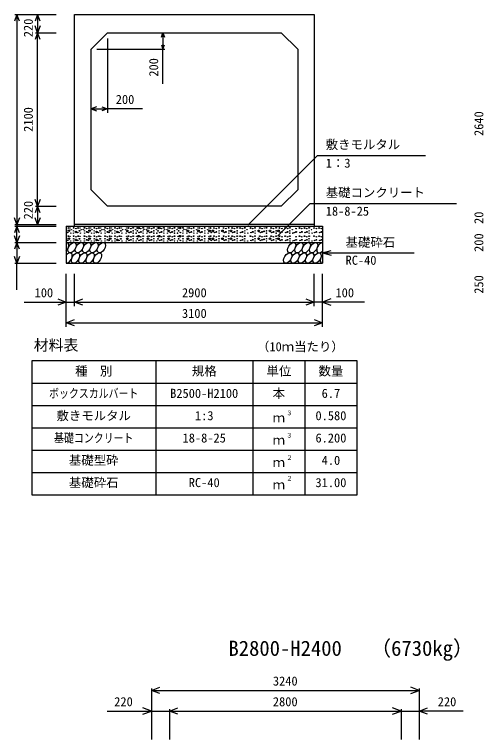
# Model space of a CAD drawing. Units: millimetres, scale not verified. Extents: x -100800 to 100800, y -35640 to 35640.
# Drawn here: x 58564 to 64237, y 268 to 9040 of the extents above; entities that cross this region are included whole.
import ezdxf
from ezdxf.enums import TextEntityAlignment as Align

# ---------------------------------------------------------------- set-up
doc = ezdxf.new("R2010")
doc.units = ezdxf.units.MM
doc.header["$LTSCALE"] = 120
for name, color, linetype, lineweight in [('0-0_DIM', 7, 'Continuous', 25), ('0-2_HATCH', 6, 'Continuous', 25), ('0-3_HYO', 3, 'Continuous', 25), ('0-4_HYO2', 4, 'Continuous', 25), ('0-5_OUTLINE', 3, 'Continuous', 25), ('0-7_TXT', 7, 'Continuous', 25)]:
    doc.layers.add(name, color=color, linetype=linetype, lineweight=lineweight)
doc.styles.add('ＭＳ ゴシック', font='')
doc.styles.get('ＭＳ ゴシック').set_extended_font_data('MS Gothic')

msp = doc.modelspace()

# ---------------------------------------------------------------- linework, layer by layer
at = {"layer": '0-0_DIM'}
for p, q in [((58569, 9040.3), (59069.1, 9040.3)), ((58593, 9040.3), (58593, 6500.3)), ((58843, 9040.3), (58843, 8820.3)), ((58819, 8820.3), (59069.1, 8820.3)), ((58843, 6720.3), (58843, 8820.3)), ((60359.5, 8820.3), (60359.5, 8620.3)), ((59689.1, 8748.3), (59689.1, 7851.7)), ((59561.1, 8620.3), (60383.5, 8620.3)), ((60359.5, 8199.5), (60359.5, 8620.3)), ((59489.1, 7899.7), (59689.1, 7899.7)), ((60113.2, 7899.7), (59689.1, 7899.7)), ((62229, 7334.2), (61384.9, 6490.2)), ((62229, 7334.2), (63534.7, 7334.2)), ((58819, 6720.3), (59069.1, 6720.3)), ((58843, 6720.3), (58843, 6500.3)), ((62141.3, 6753.1), (61748.5, 6360.3)), ((62141.3, 6753.1), (63910.3, 6753.1)), ((58569, 6500.3), (59069.1, 6500.3)), ((58593, 6500.3), (58593, 6480.3)), ((58569, 6480.3), (59069.1, 6480.3)), ((58593, 6280.3), (58593, 6480.3)), ((58569, 6280.3), (59069.1, 6280.3)), ((58593, 6280.3), (58593, 6030.3)), ((62289.1, 6155.3), (62393.4, 6183.3)), ((62289.1, 6155.3), (63398, 6155.3)), ((62289.1, 6155.3), (62393.4, 6127.3)), ((58569, 6030.3), (59069.1, 6030.3)), ((58593, 5708.2), (58593, 6030.3)), ((59189.1, 5263.1), (59189.1, 5902.7)), ((59289.1, 5513.1), (59289.1, 5902.7)), ((62189.1, 5513.1), (62189.1, 5902.7)), ((62289.1, 5263.1), (62289.1, 5902.7)), ((58681.1, 5561.1), (59189.1, 5561.1)), ((59189.1, 5561.1), (59289.1, 5561.1)), ((59289.1, 5561.1), (62189.1, 5561.1)), ((59189.1, 5311.1), (62289.1, 5311.1)), ((60219.1, 886.6), (60219.1, 268)), ((63459.1, 886.6), (63459.1, 268)), ((60219.1, 862.6), (63459.1, 862.6)), ((60439.1, 636.6), (60439.1, 268)), ((63239.1, 636.6), (63239.1, 268)), ((59686.4, 612.6), (60219.1, 612.6)), ((63991.8, 612.6), (63459.1, 612.6))]:
    msp.add_line(p, q, dxfattribs=at)
for points in [[(58622.6, 8959.1), (58593, 9040.3), (58563.5, 8959.1)], [(58872.6, 8959.1), (58843, 9040.3), (58813.5, 8959.1)], [(58872.6, 8901.5), (58843, 8820.3), (58813.5, 8901.5)], [(58872.6, 8739.1), (58843, 8820.3), (58813.5, 8739.1)], [(60339.8, 8766.2), (60359.5, 8820.3), (60379.2, 8766.2)], [(60339.8, 8674.4), (60359.5, 8620.3), (60379.2, 8674.4)], [(59556.8, 7924.3), (59489.1, 7899.7), (59556.8, 7875)], [(59621.4, 7924.3), (59689.1, 7899.7), (59621.4, 7875)], [(58872.6, 6801.5), (58843, 6720.3), (58813.5, 6801.5)], [(58872.6, 6639.1), (58843, 6720.3), (58813.5, 6639.1)], [(58622.6, 6581.5), (58593, 6500.3), (58563.5, 6581.5)], [(58872.6, 6581.5), (58843, 6500.3), (58813.5, 6581.5)], [(58622.6, 6399.1), (58593, 6480.3), (58563.5, 6399.1)], [(58622.6, 6361.5), (58593, 6280.3), (58563.5, 6361.5)], [(58622.6, 6199.1), (58593, 6280.3), (58563.5, 6199.1)], [(58622.6, 6111.5), (58593, 6030.3), (58563.5, 6111.5)], [(59087.6, 5598), (59189.1, 5561.1), (59087.6, 5524.1)], [(59390.6, 5524.1), (59289.1, 5561.1), (59390.6, 5598)], [(62087.6, 5598), (62189.1, 5561.1), (62087.6, 5524.1)], [(62797.1, 5561.1), (62289.1, 5561.1), (62189.1, 5561.1)], [(62390.6, 5598), (62289.1, 5561.1), (62390.6, 5524.1)], [(59290.6, 5274.1), (59189.1, 5311.1), (59290.6, 5348)], [(62187.6, 5348), (62289.1, 5311.1), (62187.6, 5274.1)], [(60320.6, 825.7), (60219.1, 862.6), (60320.6, 899.6)], [(63357.6, 825.7), (63459.1, 862.6), (63357.6, 899.6)], [(60117.6, 575.7), (60219.1, 612.6), (60117.6, 649.6)], [(60540.6, 575.7), (60439.1, 612.6), (60540.6, 649.6)], [(63137.6, 575.7), (63239.1, 612.6), (63137.6, 649.6)], [(63560.6, 575.7), (63459.1, 612.6), (63560.6, 649.6)], [(60219.1, 612.6), (60439.1, 612.6), (63239.1, 612.6), (63459.1, 612.6)]]:
    msp.add_lwpolyline(points, dxfattribs=at)
at = {"layer": '0-2_HATCH'}
for centre, radius in [((59208.1, 6402.3), 2.5), ((59215.1, 6457.5), 5), ((59221.7, 6424.5), 10), ((59236.2, 6457.5), 2.5), ((59250.2, 6436.5), 2.5), ((59279.1, 6458.4), 5), ((59279.1, 6422.5), 2.5), ((59307.1, 6409.3), 10), ((59307.1, 6450.5), 2.5), ((59328.1, 6402.3), 2.5), ((59335.1, 6457.5), 5), ((59349.2, 6422.5), 5), ((59356.2, 6457.5), 2.5), ((59370.2, 6436.5), 2.5), ((59396.7, 6435.6), 2.5), ((59409.1, 6458.4), 5), ((59409.1, 6422.5), 2.5), ((59437.1, 6409.3), 5), ((59437.1, 6450.5), 2.5), ((59458.1, 6402.3), 2.5), ((59465.1, 6457.5), 5), ((59471.7, 6424.5), 10), ((59486.2, 6457.5), 2.5), ((59500.2, 6436.5), 2.5), ((59529.1, 6458.4), 5), ((59529.1, 6422.5), 2.5), ((59557.1, 6409.3), 10), ((59557.1, 6450.5), 2.5), ((59578.1, 6402.3), 2.5), ((59585.1, 6457.5), 5), ((59599.2, 6422.5), 5), ((59606.2, 6457.5), 2.5), ((59620.2, 6436.5), 2.5), ((59646.7, 6435.6), 2.5), ((59659.1, 6458.4), 5), ((59659.1, 6422.5), 2.5), ((59687.1, 6409.3), 5), ((59687.1, 6450.5), 2.5), ((59708.1, 6402.3), 2.5), ((59715.1, 6457.5), 5), ((59721.7, 6424.5), 10), ((59736.2, 6457.5), 2.5), ((59750.2, 6436.5), 2.5), ((59779.1, 6458.4), 5), ((59779.1, 6422.5), 2.5), ((59807.1, 6409.3), 10), ((59807.1, 6450.5), 2.5), ((59828.1, 6402.3), 2.5), ((59835.1, 6457.5), 5), ((59849.2, 6422.5), 5), ((59856.2, 6457.5), 2.5), ((59870.2, 6436.5), 2.5), ((59908, 6436.5), 2.5), ((59929, 6422.5), 10), ((59922, 6457.5), 2.5), ((59943.1, 6457.5), 5), ((59950.1, 6402.3), 2.5), ((59971.1, 6409.3), 5), ((59971.1, 6450.5), 2.5), ((59999.1, 6458.4), 5), ((59999.1, 6422.5), 2.5), ((60028, 6436.5), 2.5), ((60042, 6457.5), 2.5), ((60049, 6422.5), 5), ((60063.1, 6457.5), 10), ((60070.1, 6402.3), 2.5), ((60091.1, 6409.3), 5), ((60091.1, 6450.5), 2.5), ((60119.1, 6458.4), 5), ((60119.1, 6422.5), 2.5), ((60130.5, 6440.8), 2.5), ((60158, 6436.5), 2.5), ((60179, 6422.5), 10), ((60172, 6457.5), 2.5), ((60193.1, 6457.5), 5), ((60200.1, 6402.3), 2.5), ((60221.1, 6409.3), 5), ((60221.1, 6450.5), 2.5), ((60249.1, 6458.4), 5), ((60249.1, 6422.5), 2.5), ((60278, 6436.5), 2.5), ((60292, 6457.5), 2.5), ((60299, 6422.5), 5), ((60313.1, 6457.5), 10), ((60320.1, 6402.3), 2.5), ((60341.1, 6409.3), 5), ((60341.1, 6450.5), 2.5), ((60369.1, 6458.4), 5), ((60369.1, 6422.5), 2.5), ((60380.5, 6440.8), 2.5), ((60408, 6436.5), 2.5), ((60429, 6422.5), 10), ((60422, 6457.5), 2.5), ((60443.1, 6457.5), 5), ((60450.1, 6402.3), 2.5), ((60471.1, 6409.3), 5), ((60471.1, 6450.5), 2.5), ((60499.1, 6458.4), 5), ((60499.1, 6422.5), 2.5), ((60528, 6436.5), 2.5), ((60542, 6457.5), 2.5), ((60549, 6422.5), 5), ((60563.1, 6457.5), 10), ((60570.1, 6402.3), 2.5), ((60601, 6458.4), 5), ((60601, 6422.5), 2.5), ((60612.3, 6440.8), 2.5), ((60639.8, 6436.5), 2.5), ((60660.9, 6422.5), 10), ((60653.9, 6457.5), 2.5), ((60674.9, 6457.5), 5), ((60681.9, 6402.3), 2.5), ((60702.9, 6409.3), 5), ((60702.9, 6450.5), 2.5), ((60731, 6458.4), 5), ((60731, 6422.5), 2.5), ((60767.9, 6436.5), 2.5), ((60788.9, 6422.5), 10), ((60781.9, 6457.5), 2.5), ((60802.9, 6457.5), 5), ((60810, 6402.3), 2.5), ((60831, 6409.3), 5), ((60831, 6450.5), 2.5), ((60863.9, 6458.4), 5), ((60863.9, 6422.5), 2.5), ((60900.8, 6436.5), 2.5), ((60921.9, 6422.5), 10), ((60914.8, 6457.5), 2.5), ((60935.9, 6457.5), 5), ((60942.9, 6402.3), 2.5), ((60962.5, 6422.5), 10), ((60976.5, 6457.5), 5), ((60983.6, 6402.3), 2.5), ((61004.6, 6409.3), 5), ((61004.6, 6450.5), 2.5), ((61037.5, 6458.4), 5), ((61037.5, 6422.5), 2.5), ((61079.4, 6422.5), 10), ((61093.4, 6457.5), 5), ((61100.4, 6402.3), 2.5), ((61121.4, 6409.3), 5), ((61121.4, 6450.5), 2.5), ((61154.3, 6458.4), 5), ((61154.3, 6422.5), 2.5), ((61182.1, 6422.5), 10), ((61196.1, 6457.5), 5), ((61203.1, 6402.3), 2.5), ((61224.1, 6409.3), 5), ((61224.1, 6450.5), 2.5), ((61257, 6458.4), 5), ((61257, 6422.5), 2.5), ((61292.3, 6457.5), 5), ((61299.3, 6402.3), 2.5), ((61320.3, 6409.3), 5), ((61320.3, 6450.5), 2.5), ((61348.4, 6458.4), 5), ((61348.4, 6422.5), 2.5), ((61377.2, 6436.5), 2.5), ((61417.1, 6457.5), 5), ((61424.1, 6402.3), 2.5), ((61445.1, 6409.3), 5), ((61445.1, 6450.5), 2.5), ((61473.2, 6458.4), 5), ((61473.2, 6422.5), 2.5), ((61516.5, 6422.5), 10), ((61530.5, 6457.5), 5), ((61537.5, 6402.3), 2.5), ((61558.6, 6409.3), 5), ((61558.6, 6450.5), 2.5), ((61584.7, 6416.3), 5), ((61584.7, 6457.5), 2.5), ((61612, 6458.4), 5), ((61612, 6422.5), 2.5), ((61653.9, 6422.5), 10), ((61667.9, 6457.5), 5), ((61675, 6402.3), 2.5), ((61696, 6409.3), 5), ((61696, 6450.5), 2.5), ((61728.9, 6458.4), 5), ((61728.9, 6422.5), 2.5), ((61756.6, 6422.5), 10), ((61770.6, 6457.5), 5), ((61777.6, 6402.3), 2.5), ((61798.7, 6409.3), 5), ((61798.7, 6450.5), 2.5), ((61838.4, 6457.5), 5), ((61845.4, 6402.3), 2.5), ((61866.4, 6409.3), 5), ((61866.4, 6450.5), 2.5), ((61894.5, 6458.4), 5), ((61894.5, 6422.5), 2.5), ((61923.4, 6436.5), 2.5), ((61949.4, 6402.3), 2.5), ((61970.4, 6409.3), 5), ((61970.4, 6450.5), 2.5), ((62010.2, 6457.5), 5), ((62017.2, 6402.3), 2.5), ((62038.2, 6409.3), 5), ((62038.2, 6450.5), 2.5), ((62071.3, 6457.5), 5), ((62078.3, 6402.3), 2.5), ((62099.3, 6409.3), 5), ((62099.3, 6450.5), 2.5), ((62127.3, 6458.4), 5), ((62127.3, 6422.5), 2.5), ((62156.2, 6436.5), 2.5), ((62186.9, 6457.5), 5), ((62194, 6402.3), 2.5), ((62215, 6409.3), 5), ((62215, 6450.5), 2.5), ((62248, 6457.5), 5), ((62255, 6402.3), 2.5), ((62276.1, 6409.3), 5), ((62276.1, 6450.5), 2.5), ((59215.1, 6357.5), 5), ((59221.7, 6328.4), 10), ((59236.2, 6357.5), 2.5), ((59243.2, 6394.4), 2.5), ((59279.1, 6358.4), 5), ((59279.1, 6394.4), 2.5), ((59279.1, 6326.4), 2.5), ((59307.1, 6313.2), 10), ((59307.1, 6350.5), 2.5), ((59335.1, 6357.5), 5), ((59349.2, 6326.4), 5), ((59356.2, 6357.5), 2.5), ((59363.2, 6394.4), 2.5), ((59409.1, 6358.4), 5), ((59409.1, 6394.4), 2.5), ((59409.1, 6326.4), 2.5), ((59437.1, 6313.2), 5), ((59437.1, 6350.5), 2.5), ((59465.1, 6357.5), 5), ((59471.7, 6328.4), 10), ((59486.2, 6357.5), 2.5), ((59493.2, 6394.4), 2.5), ((59529.1, 6358.4), 5), ((59529.1, 6394.4), 2.5), ((59529.1, 6326.4), 2.5), ((59557.1, 6313.2), 10), ((59557.1, 6350.5), 2.5), ((59585.1, 6357.5), 5), ((59599.2, 6326.4), 5), ((59606.2, 6357.5), 2.5), ((59613.2, 6394.4), 2.5), ((59659.1, 6358.4), 5), ((59659.1, 6394.4), 2.5), ((59659.1, 6326.4), 2.5), ((59687.1, 6313.2), 5), ((59687.1, 6350.5), 2.5), ((59715.1, 6357.5), 5), ((59721.7, 6328.4), 10), ((59736.2, 6357.5), 2.5), ((59743.2, 6394.4), 2.5), ((59779.1, 6358.4), 5), ((59779.1, 6394.4), 2.5), ((59779.1, 6326.4), 2.5), ((59807.1, 6313.2), 10), ((59807.1, 6350.5), 2.5), ((59835.1, 6357.5), 5), ((59849.2, 6326.4), 5), ((59856.2, 6357.5), 2.5), ((59863.2, 6394.4), 2.5), ((59915, 6394.4), 2.5), ((59929, 6326.4), 10), ((59922, 6357.5), 2.5), ((59943.1, 6357.5), 5), ((59971.1, 6313.2), 5), ((59971.1, 6350.5), 2.5), ((59999.1, 6358.4), 5), ((59999.1, 6394.4), 2.5), ((59999.1, 6326.4), 2.5), ((60035, 6394.4), 2.5), ((60042, 6357.5), 2.5), ((60049, 6326.4), 5), ((60063.1, 6357.5), 10), ((60091.1, 6313.2), 5), ((60091.1, 6350.5), 2.5), ((60119.1, 6358.4), 5), ((60119.1, 6394.4), 2.5), ((60119.1, 6326.4), 2.5), ((60165, 6394.4), 2.5), ((60179, 6326.4), 10), ((60172, 6357.5), 2.5), ((60193.1, 6357.5), 5), ((60221.1, 6313.2), 5), ((60221.1, 6350.5), 2.5), ((60249.1, 6358.4), 5), ((60249.1, 6394.4), 2.5), ((60249.1, 6326.4), 2.5), ((60285, 6394.4), 2.5), ((60292, 6357.5), 2.5), ((60299, 6326.4), 5), ((60313.1, 6357.5), 10), ((60341.1, 6313.2), 5), ((60341.1, 6350.5), 2.5), ((60369.1, 6358.4), 5), ((60369.1, 6394.4), 2.5), ((60369.1, 6326.4), 2.5), ((60415, 6394.4), 2.5), ((60429, 6326.4), 10), ((60422, 6357.5), 2.5), ((60443.1, 6357.5), 5), ((60471.1, 6313.2), 5), ((60471.1, 6350.5), 2.5), ((60499.1, 6358.4), 5), ((60499.1, 6394.4), 2.5), ((60499.1, 6326.4), 2.5), ((60535, 6394.4), 2.5), ((60542, 6357.5), 2.5), ((60549, 6326.4), 5), ((60563.1, 6357.5), 10), ((60601, 6358.4), 5), ((60601, 6394.4), 2.5), ((60601, 6326.4), 2.5), ((60646.8, 6394.4), 2.5), ((60660.9, 6326.4), 10), ((60653.9, 6357.5), 2.5), ((60674.9, 6357.5), 5), ((60702.9, 6313.2), 5), ((60702.9, 6350.5), 2.5), ((60731, 6358.4), 5), ((60731, 6394.4), 2.5), ((60731, 6326.4), 2.5), ((60774.9, 6394.4), 2.5), ((60788.9, 6326.4), 10), ((60781.9, 6357.5), 2.5), ((60802.9, 6357.5), 5), ((60831, 6313.2), 5), ((60831, 6350.5), 2.5), ((60863.9, 6358.4), 5), ((60863.9, 6394.4), 2.5), ((60863.9, 6326.4), 2.5), ((60907.8, 6394.4), 2.5), ((60921.9, 6326.4), 10), ((60914.8, 6357.5), 2.5), ((60935.9, 6357.5), 5), ((60962.5, 6326.4), 10), ((60976.5, 6357.5), 5), ((61004.6, 6313.2), 5), ((61004.6, 6350.5), 2.5), ((61037.5, 6358.4), 5), ((61037.5, 6394.4), 2.5), ((61037.5, 6326.4), 2.5), ((61079.4, 6326.4), 10), ((61093.4, 6357.5), 5), ((61121.4, 6313.2), 5), ((61121.4, 6350.5), 2.5), ((61154.3, 6358.4), 5), ((61154.3, 6394.4), 2.5), ((61154.3, 6326.4), 2.5), ((61182.1, 6326.4), 10), ((61196.1, 6357.5), 5), ((61224.1, 6313.2), 5), ((61224.1, 6350.5), 2.5), ((61257, 6358.4), 5), ((61257, 6394.4), 2.5), ((61257, 6326.4), 2.5), ((61292.3, 6357.5), 5), ((61320.3, 6313.2), 5), ((61320.3, 6350.5), 2.5), ((61348.4, 6358.4), 5), ((61348.4, 6394.4), 2.5), ((61348.4, 6326.4), 2.5), ((61384.2, 6394.4), 2.5), ((61417.1, 6357.5), 5), ((61445.1, 6313.2), 5), ((61445.1, 6350.5), 2.5), ((61473.2, 6358.4), 5), ((61473.2, 6394.4), 2.5), ((61473.2, 6326.4), 2.5), ((61516.5, 6326.4), 10), ((61530.5, 6357.5), 5), ((61558.6, 6313.2), 5), ((61558.6, 6350.5), 2.5), ((61584.7, 6320.2), 5), ((61584.7, 6357.5), 2.5), ((61612, 6358.4), 5), ((61612, 6394.4), 2.5), ((61612, 6326.4), 2.5), ((61653.9, 6326.4), 10), ((61667.9, 6357.5), 5), ((61696, 6313.2), 5), ((61696, 6350.5), 2.5), ((61728.9, 6358.4), 5), ((61728.9, 6394.4), 2.5), ((61728.9, 6326.4), 2.5), ((61756.6, 6326.4), 10), ((61770.6, 6357.5), 5), ((61798.7, 6313.2), 5), ((61798.7, 6350.5), 2.5), ((61838.4, 6357.5), 5), ((61866.4, 6313.2), 5), ((61866.4, 6350.5), 2.5), ((61894.5, 6358.4), 5), ((61894.5, 6394.4), 2.5), ((61894.5, 6326.4), 2.5), ((61930.4, 6394.4), 2.5), ((61970.4, 6313.2), 5), ((61970.4, 6350.5), 2.5), ((62010.2, 6357.5), 5), ((62038.2, 6313.2), 5), ((62038.2, 6350.5), 2.5), ((62071.3, 6357.5), 5), ((62099.3, 6313.2), 5), ((62099.3, 6350.5), 2.5), ((62127.3, 6358.4), 5), ((62127.3, 6394.4), 2.5), ((62127.3, 6326.4), 2.5), ((62163.2, 6394.4), 2.5), ((62186.9, 6357.5), 5), ((62215, 6313.2), 5), ((62215, 6350.5), 2.5), ((62248, 6357.5), 5), ((62276.1, 6313.2), 5), ((62276.1, 6350.5), 2.5), ((59208.1, 6306.2), 2.5), ((59243.2, 6298.4), 2.5), ((59279.1, 6298.4), 2.5), ((59328.1, 6306.2), 2.5), ((59363.2, 6298.4), 2.5), ((59409.1, 6298.4), 2.5), ((59458.1, 6306.2), 2.5), ((59493.2, 6298.4), 2.5), ((59529.1, 6298.4), 2.5), ((59578.1, 6306.2), 2.5), ((59613.2, 6298.4), 2.5), ((59659.1, 6298.4), 2.5), ((59708.1, 6306.2), 2.5), ((59743.2, 6298.4), 2.5), ((59779.1, 6298.4), 2.5), ((59828.1, 6306.2), 2.5), ((59863.2, 6298.4), 2.5), ((59915, 6298.4), 2.5), ((59950.1, 6306.2), 2.5), ((59999.1, 6298.4), 2.5), ((60035, 6298.4), 2.5), ((60070.1, 6306.2), 2.5), ((60119.1, 6298.4), 2.5), ((60165, 6298.4), 2.5), ((60200.1, 6306.2), 2.5), ((60249.1, 6298.4), 2.5), ((60285, 6298.4), 2.5), ((60320.1, 6306.2), 2.5), ((60369.1, 6298.4), 2.5), ((60415, 6298.4), 2.5), ((60450.1, 6306.2), 2.5), ((60499.1, 6298.4), 2.5), ((60535, 6298.4), 2.5), ((60570.1, 6306.2), 2.5), ((60601, 6298.4), 2.5), ((60646.8, 6298.4), 2.5), ((60681.9, 6306.2), 2.5), ((60731, 6298.4), 2.5), ((60774.9, 6298.4), 2.5), ((60810, 6306.2), 2.5), ((60863.9, 6298.4), 2.5), ((60907.8, 6298.4), 2.5), ((60942.9, 6306.2), 2.5), ((60983.6, 6306.2), 2.5), ((61037.5, 6298.4), 2.5), ((61100.4, 6306.2), 2.5), ((61154.3, 6298.4), 2.5), ((61203.1, 6306.2), 2.5), ((61257, 6298.4), 2.5), ((61299.3, 6306.2), 2.5), ((61348.4, 6298.4), 2.5), ((61384.2, 6298.4), 2.5), ((61424.1, 6306.2), 2.5), ((61473.2, 6298.4), 2.5), ((61537.5, 6306.2), 2.5), ((61612, 6298.4), 2.5), ((61675, 6306.2), 2.5), ((61728.9, 6298.4), 2.5), ((61777.6, 6306.2), 2.5), ((61845.4, 6306.2), 2.5), ((61894.5, 6298.4), 2.5), ((61930.4, 6298.4), 2.5), ((61949.4, 6306.2), 2.5), ((62017.2, 6306.2), 2.5), ((62078.3, 6306.2), 2.5), ((62127.3, 6298.4), 2.5), ((62163.2, 6298.4), 2.5), ((62194, 6306.2), 2.5), ((62255, 6306.2), 2.5)]:
    msp.add_circle(centre, radius, dxfattribs=at)
for centre, start_param, end_param in [((59170.8, 6217.8), 4.335544, 6.724593), ((62269.8, 6217.8), 0.419949, 4.357003), ((59212.3, 6092.8), 3.496422, 7.58605), ((62311.4, 6092.8), 1.28053, 3.496422)]:
    msp.add_ellipse(centre, major_axis=(36.4, 58.9), ratio=0.5792, start_param=start_param, end_param=end_param, dxfattribs=at)
for centre in [(59259.5, 6217.8), (59348.2, 6217.8), (59436.9, 6217.8), (59525.6, 6217.8), (59614.3, 6217.8), (61915, 6217.8), (62003.7, 6217.8), (62092.4, 6217.8), (62181.1, 6217.8), (59301, 6092.8), (59389.7, 6092.8), (59478.4, 6092.8), (59567.1, 6092.8), (61867.9, 6092.8), (61956.6, 6092.8), (62045.3, 6092.8), (62134, 6092.8), (62222.7, 6092.8)]:
    msp.add_ellipse(centre, major_axis=(36.4, 58.9), ratio=0.5792, dxfattribs=at)
at = {"layer": '0-3_HYO'}
for p, q in [((60271.6, 4848.6), (60271.6, 3228.6)), ((61446.6, 4848.6), (61446.6, 3228.6)), ((62076.6, 4848.6), (62076.6, 3228.6)), ((58771.6, 4578.6), (62706.6, 4578.6))]:
    msp.add_line(p, q, dxfattribs=at)
msp.add_lwpolyline([(58771.6, 3228.6), (62706.6, 3228.6), (62706.6, 4848.6), (58771.6, 4848.6)], close=True, dxfattribs=at)
at = {"layer": '0-4_HYO2'}
for p, q in [((58771.6, 4308.6), (62706.6, 4308.6)), ((58771.6, 4038.6), (62706.6, 4038.6)), ((58771.6, 3768.6), (62706.6, 3768.6)), ((58771.6, 3498.6), (62706.6, 3498.6))]:
    msp.add_line(p, q, dxfattribs=at)
at = {"layer": '0-5_OUTLINE'}
for p, q in [((59289.1, 6480.3), (59289.1, 9040.3)), ((59689.1, 8820.3), (59489.1, 8620.3)), ((59689.1, 8820.3), (61789.1, 8820.3)), ((61989.1, 8620.3), (61789.1, 8820.3)), ((59489.1, 6920.3), (59489.1, 8620.3)), ((61989.1, 8620.3), (61989.1, 6920.3)), ((59689.1, 6720.3), (59489.1, 6920.3)), ((61989.1, 6920.3), (61789.1, 6720.3)), ((61789.1, 6720.3), (59689.1, 6720.3)), ((62189.1, 6500.3), (59289.1, 6500.3)), ((59189.1, 6480.3), (59189.1, 6030.3)), ((59189.1, 6480.3), (62289.1, 6480.3)), ((62289.1, 6480.3), (62289.1, 6030.3)), ((59189.1, 6280.3), (62289.1, 6280.3)), ((59189.1, 6030.3), (62289.1, 6030.3))]:
    msp.add_line(p, q, dxfattribs=at)
msp.add_lwpolyline([(59289.1, 9040.3), (62189.1, 9040.3), (62189.1, 6480.3)], dxfattribs=at)

# ---------------------------------------------------------------- texts
at = {"layer": '0-0_DIM', "style": 'ＭＳ ゴシック'}
for s, p in [('220', (58818, 8765.6)), ('200', (60334.5, 8288)), ('2100', (58818, 7620.3)), ('2640', (64268, 7570.3)), ('220', (58818, 6561.1)), ('20', (64268, 6506.2)), ('200', (64268, 6167.8)), ('250', (64268, 5661.5))]:
    msp.add_text(s, height=110, rotation=90, dxfattribs=at).set_placement(p, align=Align.BOTTOM_LEFT)
for s, p in [('200', (59788.3, 7924.7)), ('敷きモルタル', (62328.6, 7379.2)), ('1：3', (62328.6, 7154)), ('基礎コンクリート', (62328.6, 6798)), ('18-8-25', (62328.6, 6572.9)), ('基礎砕石', (62568.3, 6196.5)), ('RC-40', (62568.3, 5978.9)), ('100', (58806.7, 5586.1)), ('2900', (60589.1, 5586.1)), ('100', (62446.5, 5586.1)), ('3100', (60589.1, 5336.1)), ('3240', (61689.1, 887.6)), ('220', (59769.8, 637.6)), ('2800', (61689.1, 637.6)), ('220', (63683.4, 637.6))]:
    msp.add_text(s, height=110, dxfattribs=at).set_placement(p, align=Align.BOTTOM_LEFT)
at = {"layer": '0-7_TXT', "style": 'ＭＳ ゴシック'}
for s, height, p in [('材料表', 132, (58796.6, 4933.6)), ('（10ｍ当たり）', 110, (61496.6, 4933.6)), ('種\u3000別', 110, (59296.6, 4638.6)), ('規格', 110, (60709.1, 4638.6)), ('単位', 110, (61611.6, 4638.6)), ('数量', 110, (62241.6, 4638.6)), ('B2500-H2100', 110, (60446.6, 4368.6)), ('本', 110, (61686.6, 4368.6)), ('6.7', 110, (62279.1, 4368.6)), ('敷きモルタル', 110, (59071.6, 4098.6)), ('1:3', 110, (60746.6, 4098.6)), ('３', 55, (61850.5, 4174.5)), ('0.580', 110, (62204.1, 4098.6)), ('ｍ', 110, (61686.6, 4073.6)), ('18-8-25', 110, (60596.6, 3828.6)), ('３', 55, (61850.5, 3904.5)), ('6.200', 110, (62204.1, 3828.6)), ('ｍ', 110, (61686.6, 3803.6)), ('基礎型砕', 110, (59221.6, 3558.6)), ('２', 55, (61850.5, 3634.5)), ('4.0', 110, (62279.1, 3558.6)), ('ｍ', 110, (61686.6, 3533.6)), ('基礎砕石', 110, (59221.6, 3288.6)), ('RC-40', 110, (60671.6, 3288.6)), ('２', 55, (61850.5, 3384.5)), ('31.00', 110, (62204.1, 3288.6)), ('ｍ', 110, (61686.6, 3263.6)), ('（6730kg）', 183.3, (62869.3, 1225.3)), ('B2800-H2400', 183.3, (61151.6, 1225.3))]:
    msp.add_text(s, height=height, dxfattribs=at).set_placement(p, align=Align.BOTTOM_LEFT)
at = {"layer": '0-7_TXT', "style": 'ＭＳ ゴシック', "width": 0.8}
for s, p in [('ボックスカルバート', (58981.6, 4368.6)), ('基礎コンクリート', (59041.6, 3828.6))]:
    msp.add_text(s, height=110, dxfattribs=at).set_placement(p, align=Align.BOTTOM_LEFT)

doc.saveas('drawing.dxf')
